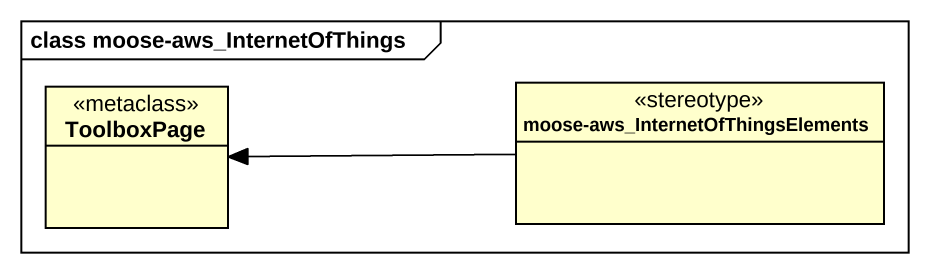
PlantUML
@startuml
mainframe class moose-aws_InternetOfThings
hide circle
hide empty members
class ToolboxPage <<metaclass>>
class "moose-aws_InternetOfThingsElements" as moose_aws <<stereotype>>
moose_aws -left-> ToolboxPage
@enduml
